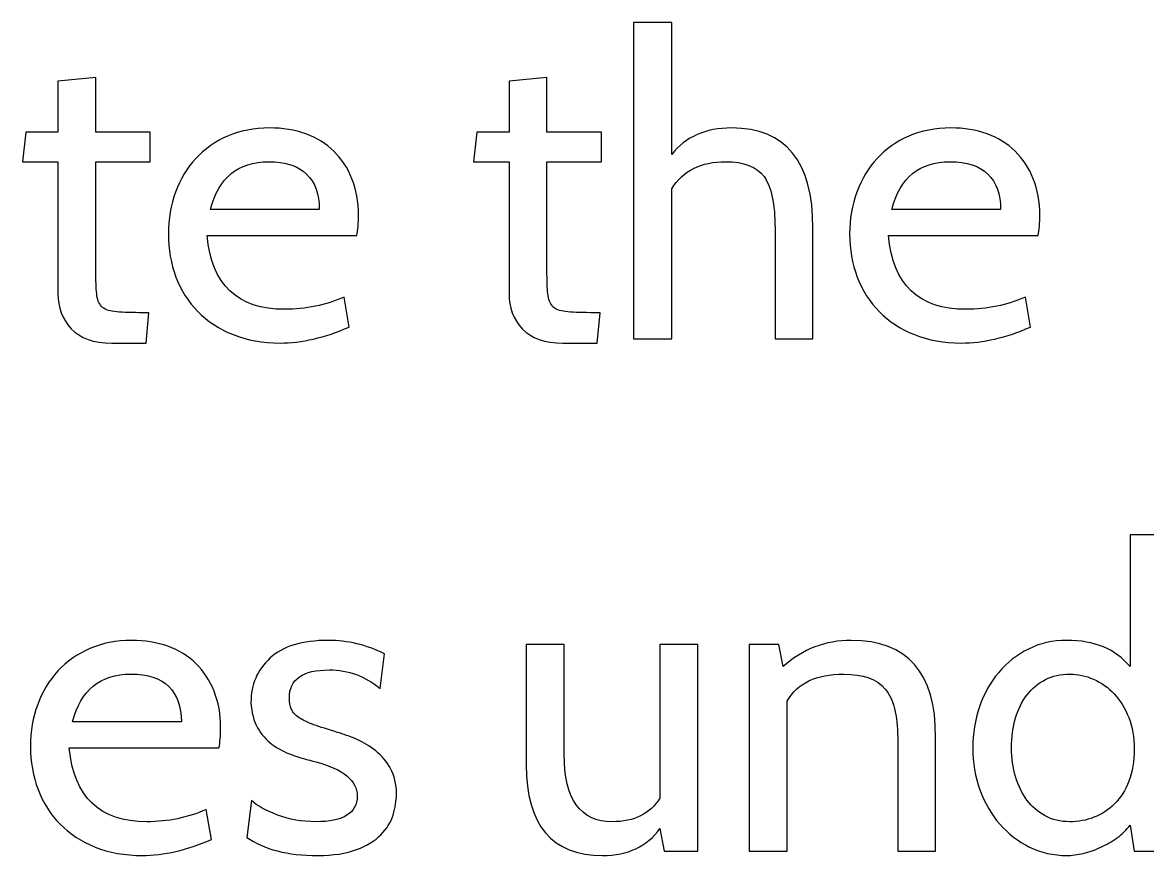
# Model space of a CAD drawing. Header units: centimetres. Extents: x -24 to 24.1, y -20.7 to 0.5.
# Drawn here: x 11.134 to 13.393, y -6.704 to -5.032 of the extents above; entities that cross this region are included whole.
import ezdxf

# ---------------------------------------------------------------- set-up
doc = ezdxf.new("R2010")
doc.units = ezdxf.units.CM
doc.header["$MEASUREMENT"] = 0
doc.layers.add('Layer 1', color=7, linetype='Continuous')

msp = doc.modelspace()

# ---------------------------------------------------------------- linework, layer by layer
at = {"layer": 'Layer 1', "color": 250}
for points, knots in [([(12.72141, -5.66718), (12.72141, -5.66718), (12.64521, -5.66718), (12.64521, -5.66718), (12.64521, -5.66718), (12.64521, -5.66718), (12.64521, -5.44535), (12.64521, -5.44535), (12.64521, -5.44535), (12.64521, -5.39625), (12.63787, -5.36167), (12.6232, -5.34164), (12.6232, -5.34164), (12.60852, -5.3216), (12.58284, -5.31158), (12.54615, -5.31158), (12.54615, -5.31158), (12.49648, -5.31158), (12.46036, -5.32964), (12.43778, -5.36577), (12.43778, -5.36577), (12.43778, -5.36577), (12.43778, -5.66718), (12.43778, -5.66718), (12.43778, -5.66718), (12.43778, -5.66718), (12.36073, -5.66718), (12.36073, -5.66718), (12.36073, -5.66718), (12.36073, -5.66718), (12.36073, -5.03218), (12.36073, -5.03218), (12.36073, -5.03218), (12.36073, -5.03218), (12.43778, -5.03218), (12.43778, -5.03218), (12.43778, -5.03218), (12.43778, -5.03218), (12.43778, -5.29719), (12.43778, -5.29719), (12.43778, -5.29719), (12.46544, -5.26163), (12.50551, -5.24384), (12.558, -5.24384), (12.558, -5.24384), (12.66694, -5.24384), (12.72141, -5.31101), (12.72141, -5.44535), (12.72141, -5.44535), (12.72141, -5.44535), (12.72141, -5.66718), (12.72141, -5.66718)], [0, 0, 0, 0, 0.07142857, 0.07142857, 0.07142857, 0.07142857, 0.14285714, 0.14285714, 0.14285714, 0.14285714, 0.21428571, 0.21428571, 0.21428571, 0.21428571, 0.28571429, 0.28571429, 0.28571429, 0.28571429, 0.35714286, 0.35714286, 0.35714286, 0.35714286, 0.42857143, 0.42857143, 0.42857143, 0.42857143, 0.5, 0.5, 0.5, 0.5, 0.57142857, 0.57142857, 0.57142857, 0.57142857, 0.64285714, 0.64285714, 0.64285714, 0.64285714, 0.71428571, 0.71428571, 0.71428571, 0.71428571, 0.78571429, 0.78571429, 0.78571429, 0.78571429, 0.85714286, 0.85714286, 0.85714286, 0.85714286, 1, 1, 1, 1]), ([(11.3879, -5.61469), (11.3879, -5.61469), (11.38197, -5.67565), (11.38197, -5.67565), (11.38197, -5.67565), (11.38197, -5.67565), (11.31339, -5.67565), (11.31339, -5.67565), (11.31339, -5.67565), (11.27671, -5.67565), (11.24947, -5.66605), (11.23169, -5.64686), (11.23169, -5.64686), (11.21391, -5.62767), (11.20502, -5.60424), (11.20502, -5.57659), (11.20502, -5.57659), (11.20502, -5.57659), (11.20502, -5.31158), (11.20502, -5.31158), (11.20502, -5.31158), (11.20502, -5.31158), (11.1339, -5.31158), (11.1339, -5.31158), (11.1339, -5.31158), (11.1339, -5.31158), (11.14067, -5.25231), (11.14067, -5.25231), (11.14067, -5.25231), (11.14067, -5.25231), (11.20502, -5.25231), (11.20502, -5.25231), (11.20502, -5.25231), (11.20502, -5.25231), (11.20502, -5.14986), (11.20502, -5.14986), (11.20502, -5.14986), (11.20502, -5.14986), (11.28122, -5.14224), (11.28122, -5.14224), (11.28122, -5.14224), (11.28122, -5.14224), (11.28122, -5.25231), (11.28122, -5.25231), (11.28122, -5.25231), (11.28122, -5.25231), (11.39044, -5.25231), (11.39044, -5.25231), (11.39044, -5.25231), (11.39044, -5.25231), (11.39044, -5.31158), (11.39044, -5.31158), (11.39044, -5.31158), (11.39044, -5.31158), (11.28122, -5.31158), (11.28122, -5.31158), (11.28122, -5.31158), (11.28122, -5.31158), (11.28122, -5.53002), (11.28122, -5.53002), (11.28122, -5.53002), (11.28122, -5.54978), (11.28179, -5.5653), (11.28291, -5.57659), (11.28291, -5.57659), (11.28404, -5.58788), (11.28729, -5.59634), (11.29265, -5.60199), (11.29265, -5.60199), (11.29801, -5.60763), (11.30662, -5.61116), (11.31847, -5.61257), (11.31847, -5.61257), (11.33033, -5.61398), (11.34698, -5.61469), (11.36843, -5.61469), (11.36843, -5.61469), (11.36843, -5.61469), (11.3879, -5.61469), (11.3879, -5.61469)], [0, 0, 0, 0, 0.04761905, 0.04761905, 0.04761905, 0.04761905, 0.0952381, 0.0952381, 0.0952381, 0.0952381, 0.14285714, 0.14285714, 0.14285714, 0.14285714, 0.19047619, 0.19047619, 0.19047619, 0.19047619, 0.23809524, 0.23809524, 0.23809524, 0.23809524, 0.28571429, 0.28571429, 0.28571429, 0.28571429, 0.33333333, 0.33333333, 0.33333333, 0.33333333, 0.38095238, 0.38095238, 0.38095238, 0.38095238, 0.42857143, 0.42857143, 0.42857143, 0.42857143, 0.47619048, 0.47619048, 0.47619048, 0.47619048, 0.52380952, 0.52380952, 0.52380952, 0.52380952, 0.57142857, 0.57142857, 0.57142857, 0.57142857, 0.61904762, 0.61904762, 0.61904762, 0.61904762, 0.66666667, 0.66666667, 0.66666667, 0.66666667, 0.71428571, 0.71428571, 0.71428571, 0.71428571, 0.76190476, 0.76190476, 0.76190476, 0.76190476, 0.80952381, 0.80952381, 0.80952381, 0.80952381, 0.85714286, 0.85714286, 0.85714286, 0.85714286, 0.9047619, 0.9047619, 0.9047619, 0.9047619, 1, 1, 1, 1]), ([(12.29384, -5.61469), (12.29384, -5.61469), (12.28791, -5.67565), (12.28791, -5.67565), (12.28791, -5.67565), (12.28791, -5.67565), (12.21933, -5.67565), (12.21933, -5.67565), (12.21933, -5.67565), (12.18265, -5.67565), (12.15541, -5.66605), (12.13763, -5.64686), (12.13763, -5.64686), (12.11985, -5.62767), (12.11096, -5.60424), (12.11096, -5.57659), (12.11096, -5.57659), (12.11096, -5.57659), (12.11096, -5.31158), (12.11096, -5.31158), (12.11096, -5.31158), (12.11096, -5.31158), (12.03984, -5.31158), (12.03984, -5.31158), (12.03984, -5.31158), (12.03984, -5.31158), (12.04661, -5.25231), (12.04661, -5.25231), (12.04661, -5.25231), (12.04661, -5.25231), (12.11096, -5.25231), (12.11096, -5.25231), (12.11096, -5.25231), (12.11096, -5.25231), (12.11096, -5.14986), (12.11096, -5.14986), (12.11096, -5.14986), (12.11096, -5.14986), (12.18716, -5.14224), (12.18716, -5.14224), (12.18716, -5.14224), (12.18716, -5.14224), (12.18716, -5.25231), (12.18716, -5.25231), (12.18716, -5.25231), (12.18716, -5.25231), (12.29638, -5.25231), (12.29638, -5.25231), (12.29638, -5.25231), (12.29638, -5.25231), (12.29638, -5.31158), (12.29638, -5.31158), (12.29638, -5.31158), (12.29638, -5.31158), (12.18716, -5.31158), (12.18716, -5.31158), (12.18716, -5.31158), (12.18716, -5.31158), (12.18716, -5.53002), (12.18716, -5.53002), (12.18716, -5.53002), (12.18716, -5.54978), (12.18773, -5.5653), (12.18885, -5.57659), (12.18885, -5.57659), (12.18998, -5.58788), (12.19323, -5.59634), (12.19859, -5.60199), (12.19859, -5.60199), (12.20395, -5.60763), (12.21256, -5.61116), (12.22441, -5.61257), (12.22441, -5.61257), (12.23627, -5.61398), (12.25292, -5.61469), (12.27437, -5.61469), (12.27437, -5.61469), (12.27437, -5.61469), (12.29384, -5.61469), (12.29384, -5.61469)], [0, 0, 0, 0, 0.04761905, 0.04761905, 0.04761905, 0.04761905, 0.0952381, 0.0952381, 0.0952381, 0.0952381, 0.14285714, 0.14285714, 0.14285714, 0.14285714, 0.19047619, 0.19047619, 0.19047619, 0.19047619, 0.23809524, 0.23809524, 0.23809524, 0.23809524, 0.28571429, 0.28571429, 0.28571429, 0.28571429, 0.33333333, 0.33333333, 0.33333333, 0.33333333, 0.38095238, 0.38095238, 0.38095238, 0.38095238, 0.42857143, 0.42857143, 0.42857143, 0.42857143, 0.47619048, 0.47619048, 0.47619048, 0.47619048, 0.52380952, 0.52380952, 0.52380952, 0.52380952, 0.57142857, 0.57142857, 0.57142857, 0.57142857, 0.61904762, 0.61904762, 0.61904762, 0.61904762, 0.66666667, 0.66666667, 0.66666667, 0.66666667, 0.71428571, 0.71428571, 0.71428571, 0.71428571, 0.76190476, 0.76190476, 0.76190476, 0.76190476, 0.80952381, 0.80952381, 0.80952381, 0.80952381, 0.85714286, 0.85714286, 0.85714286, 0.85714286, 0.9047619, 0.9047619, 0.9047619, 0.9047619, 1, 1, 1, 1]), ([(11.80531, -5.45975), (11.80531, -5.45975), (11.50474, -5.45975), (11.50474, -5.45975), (11.50474, -5.45975), (11.51377, -5.55852), (11.5657, -5.60791), (11.66053, -5.60791), (11.66053, -5.60791), (11.70286, -5.60791), (11.74265, -5.59973), (11.77991, -5.58336), (11.77991, -5.58336), (11.77991, -5.58336), (11.79007, -5.64347), (11.79007, -5.64347), (11.79007, -5.64347), (11.74096, -5.66492), (11.69468, -5.67565), (11.65121, -5.67565), (11.65121, -5.67565), (11.61622, -5.67565), (11.58475, -5.67), (11.55681, -5.65871), (11.55681, -5.65871), (11.52887, -5.64742), (11.5053, -5.63204), (11.48611, -5.61257), (11.48611, -5.61257), (11.46692, -5.5931), (11.45225, -5.56995), (11.44209, -5.54314), (11.44209, -5.54314), (11.43193, -5.51633), (11.42685, -5.4874), (11.42685, -5.45636), (11.42685, -5.45636), (11.42685, -5.42644), (11.43164, -5.3985), (11.44124, -5.37254), (11.44124, -5.37254), (11.45084, -5.34657), (11.46438, -5.32414), (11.48188, -5.30523), (11.48188, -5.30523), (11.49938, -5.28632), (11.52069, -5.27136), (11.5458, -5.26036), (11.5458, -5.26036), (11.57092, -5.24935), (11.599, -5.24384), (11.63005, -5.24384), (11.63005, -5.24384), (11.65658, -5.24384), (11.68085, -5.2478), (11.70286, -5.2557), (11.70286, -5.2557), (11.72487, -5.2636), (11.74364, -5.27517), (11.75916, -5.29041), (11.75916, -5.29041), (11.77469, -5.30565), (11.78682, -5.32414), (11.79557, -5.34587), (11.79557, -5.34587), (11.80432, -5.3676), (11.80869, -5.39201), (11.80869, -5.41911), (11.80869, -5.41911), (11.80869, -5.43491), (11.80757, -5.44846), (11.80531, -5.45975)], [0, 0, 0, 0, 0.05263158, 0.05263158, 0.05263158, 0.05263158, 0.10526316, 0.10526316, 0.10526316, 0.10526316, 0.15789474, 0.15789474, 0.15789474, 0.15789474, 0.21052632, 0.21052632, 0.21052632, 0.21052632, 0.26315789, 0.26315789, 0.26315789, 0.26315789, 0.31578947, 0.31578947, 0.31578947, 0.31578947, 0.36842105, 0.36842105, 0.36842105, 0.36842105, 0.42105263, 0.42105263, 0.42105263, 0.42105263, 0.47368421, 0.47368421, 0.47368421, 0.47368421, 0.52631579, 0.52631579, 0.52631579, 0.52631579, 0.57894737, 0.57894737, 0.57894737, 0.57894737, 0.63157895, 0.63157895, 0.63157895, 0.63157895, 0.68421053, 0.68421053, 0.68421053, 0.68421053, 0.73684211, 0.73684211, 0.73684211, 0.73684211, 0.78947368, 0.78947368, 0.78947368, 0.78947368, 0.84210526, 0.84210526, 0.84210526, 0.84210526, 0.89473684, 0.89473684, 0.89473684, 0.89473684, 1, 1, 1, 1]), ([(13.17354, -5.45975), (13.17354, -5.45975), (12.87297, -5.45975), (12.87297, -5.45975), (12.87297, -5.45975), (12.882, -5.55852), (12.93393, -5.60791), (13.02876, -5.60791), (13.02876, -5.60791), (13.07109, -5.60791), (13.11088, -5.59973), (13.14814, -5.58336), (13.14814, -5.58336), (13.14814, -5.58336), (13.1583, -5.64347), (13.1583, -5.64347), (13.1583, -5.64347), (13.10919, -5.66492), (13.06291, -5.67565), (13.01944, -5.67565), (13.01944, -5.67565), (12.98445, -5.67565), (12.95298, -5.67), (12.92504, -5.65871), (12.92504, -5.65871), (12.8971, -5.64742), (12.87353, -5.63204), (12.85434, -5.61257), (12.85434, -5.61257), (12.83515, -5.5931), (12.82048, -5.56995), (12.81032, -5.54314), (12.81032, -5.54314), (12.80016, -5.51633), (12.79508, -5.4874), (12.79508, -5.45636), (12.79508, -5.45636), (12.79508, -5.42644), (12.79987, -5.3985), (12.80947, -5.37254), (12.80947, -5.37254), (12.81907, -5.34657), (12.83261, -5.32414), (12.85011, -5.30523), (12.85011, -5.30523), (12.86761, -5.28632), (12.88892, -5.27136), (12.91403, -5.26036), (12.91403, -5.26036), (12.93915, -5.24935), (12.96723, -5.24384), (12.99828, -5.24384), (12.99828, -5.24384), (13.02481, -5.24384), (13.04908, -5.2478), (13.07109, -5.2557), (13.07109, -5.2557), (13.0931, -5.2636), (13.11187, -5.27517), (13.12739, -5.29041), (13.12739, -5.29041), (13.14292, -5.30565), (13.15505, -5.32414), (13.1638, -5.34587), (13.1638, -5.34587), (13.17255, -5.3676), (13.17692, -5.39201), (13.17692, -5.41911), (13.17692, -5.41911), (13.17692, -5.43491), (13.1758, -5.44846), (13.17354, -5.45975)], [0, 0, 0, 0, 0.05263158, 0.05263158, 0.05263158, 0.05263158, 0.10526316, 0.10526316, 0.10526316, 0.10526316, 0.15789474, 0.15789474, 0.15789474, 0.15789474, 0.21052632, 0.21052632, 0.21052632, 0.21052632, 0.26315789, 0.26315789, 0.26315789, 0.26315789, 0.31578947, 0.31578947, 0.31578947, 0.31578947, 0.36842105, 0.36842105, 0.36842105, 0.36842105, 0.42105263, 0.42105263, 0.42105263, 0.42105263, 0.47368421, 0.47368421, 0.47368421, 0.47368421, 0.52631579, 0.52631579, 0.52631579, 0.52631579, 0.57894737, 0.57894737, 0.57894737, 0.57894737, 0.63157895, 0.63157895, 0.63157895, 0.63157895, 0.68421053, 0.68421053, 0.68421053, 0.68421053, 0.73684211, 0.73684211, 0.73684211, 0.73684211, 0.78947368, 0.78947368, 0.78947368, 0.78947368, 0.84210526, 0.84210526, 0.84210526, 0.84210526, 0.89473684, 0.89473684, 0.89473684, 0.89473684, 1, 1, 1, 1]), ([(11.62835, -5.31158), (11.56683, -5.31158), (11.52788, -5.34347), (11.51151, -5.40725), (11.51151, -5.40725), (11.51151, -5.40725), (11.72995, -5.40725), (11.72995, -5.40725), (11.72995, -5.40725), (11.72995, -5.37677), (11.72149, -5.35321), (11.70455, -5.33656), (11.70455, -5.33656), (11.68762, -5.3199), (11.66222, -5.31158), (11.62835, -5.31158)], [0, 0, 0, 0, 0.2, 0.2, 0.2, 0.2, 0.4, 0.4, 0.4, 0.4, 0.6, 0.6, 0.6, 0.6, 1, 1, 1, 1]), ([(12.99658, -5.31158), (12.93506, -5.31158), (12.89611, -5.34347), (12.87974, -5.40725), (12.87974, -5.40725), (12.87974, -5.40725), (13.09818, -5.40725), (13.09818, -5.40725), (13.09818, -5.40725), (13.09818, -5.37677), (13.08972, -5.35321), (13.07278, -5.33656), (13.07278, -5.33656), (13.05585, -5.3199), (13.03045, -5.31158), (12.99658, -5.31158)], [0, 0, 0, 0, 0.2, 0.2, 0.2, 0.2, 0.4, 0.4, 0.4, 0.4, 0.6, 0.6, 0.6, 0.6, 1, 1, 1, 1]), ([(13.4343, -6.69589), (13.4343, -6.69589), (13.36657, -6.69589), (13.36657, -6.69589), (13.36657, -6.69589), (13.36657, -6.69589), (13.3581, -6.6434), (13.3581, -6.6434), (13.3581, -6.6434), (13.35133, -6.65299), (13.34272, -6.66146), (13.33228, -6.6688), (13.33228, -6.6688), (13.32184, -6.67613), (13.31083, -6.68248), (13.29926, -6.68785), (13.29926, -6.68785), (13.28769, -6.69321), (13.27597, -6.6973), (13.26412, -6.70012), (13.26412, -6.70012), (13.25227, -6.70295), (13.24126, -6.70436), (13.2311, -6.70436), (13.2311, -6.70436), (13.20457, -6.70436), (13.17974, -6.69871), (13.15659, -6.68742), (13.15659, -6.68742), (13.13345, -6.67613), (13.11341, -6.66075), (13.09648, -6.64128), (13.09648, -6.64128), (13.07955, -6.62181), (13.06628, -6.59895), (13.05669, -6.5727), (13.05669, -6.5727), (13.04709, -6.54645), (13.04229, -6.51837), (13.04229, -6.48846), (13.04229, -6.48846), (13.04229, -6.45967), (13.04681, -6.43215), (13.05584, -6.40591), (13.05584, -6.40591), (13.06487, -6.37966), (13.07771, -6.35666), (13.09436, -6.3369), (13.09436, -6.3369), (13.11101, -6.31715), (13.13091, -6.30148), (13.15405, -6.28991), (13.15405, -6.28991), (13.1772, -6.27834), (13.20288, -6.27255), (13.2311, -6.27255), (13.2311, -6.27255), (13.28698, -6.27255), (13.32931, -6.29005), (13.3581, -6.32505), (13.3581, -6.32505), (13.3581, -6.32505), (13.3581, -6.06089), (13.3581, -6.06089), (13.3581, -6.06089), (13.3581, -6.06089), (13.4343, -6.06089), (13.4343, -6.06089), (13.4343, -6.06089), (13.4343, -6.06089), (13.4343, -6.69589), (13.4343, -6.69589)], [0, 0, 0, 0, 0.05263158, 0.05263158, 0.05263158, 0.05263158, 0.10526316, 0.10526316, 0.10526316, 0.10526316, 0.15789474, 0.15789474, 0.15789474, 0.15789474, 0.21052632, 0.21052632, 0.21052632, 0.21052632, 0.26315789, 0.26315789, 0.26315789, 0.26315789, 0.31578947, 0.31578947, 0.31578947, 0.31578947, 0.36842105, 0.36842105, 0.36842105, 0.36842105, 0.42105263, 0.42105263, 0.42105263, 0.42105263, 0.47368421, 0.47368421, 0.47368421, 0.47368421, 0.52631579, 0.52631579, 0.52631579, 0.52631579, 0.57894737, 0.57894737, 0.57894737, 0.57894737, 0.63157895, 0.63157895, 0.63157895, 0.63157895, 0.68421053, 0.68421053, 0.68421053, 0.68421053, 0.73684211, 0.73684211, 0.73684211, 0.73684211, 0.78947368, 0.78947368, 0.78947368, 0.78947368, 0.84210526, 0.84210526, 0.84210526, 0.84210526, 0.89473684, 0.89473684, 0.89473684, 0.89473684, 1, 1, 1, 1]), ([(11.52844, -6.48846), (11.52844, -6.48846), (11.22787, -6.48846), (11.22787, -6.48846), (11.22787, -6.48846), (11.2369, -6.58723), (11.28883, -6.63662), (11.38366, -6.63662), (11.38366, -6.63662), (11.42599, -6.63662), (11.46578, -6.62844), (11.50304, -6.61207), (11.50304, -6.61207), (11.50304, -6.61207), (11.5132, -6.67218), (11.5132, -6.67218), (11.5132, -6.67218), (11.46409, -6.69363), (11.41781, -6.70436), (11.37434, -6.70436), (11.37434, -6.70436), (11.33935, -6.70436), (11.30788, -6.69871), (11.27994, -6.68742), (11.27994, -6.68742), (11.252, -6.67613), (11.22843, -6.66075), (11.20924, -6.64128), (11.20924, -6.64128), (11.19005, -6.62181), (11.17538, -6.59866), (11.16522, -6.57185), (11.16522, -6.57185), (11.15506, -6.54504), (11.14998, -6.51611), (11.14998, -6.48507), (11.14998, -6.48507), (11.14998, -6.45515), (11.15477, -6.42721), (11.16437, -6.40125), (11.16437, -6.40125), (11.17397, -6.37528), (11.18751, -6.35285), (11.20501, -6.33394), (11.20501, -6.33394), (11.22251, -6.31503), (11.24382, -6.30007), (11.26893, -6.28907), (11.26893, -6.28907), (11.29405, -6.27806), (11.32213, -6.27255), (11.35318, -6.27255), (11.35318, -6.27255), (11.37971, -6.27255), (11.40398, -6.27651), (11.42599, -6.28441), (11.42599, -6.28441), (11.448, -6.29231), (11.46677, -6.30388), (11.48229, -6.31912), (11.48229, -6.31912), (11.49782, -6.33436), (11.50995, -6.35285), (11.5187, -6.37458), (11.5187, -6.37458), (11.52745, -6.39631), (11.53182, -6.42072), (11.53182, -6.44782), (11.53182, -6.44782), (11.53182, -6.46362), (11.5307, -6.47717), (11.52844, -6.48846)], [0, 0, 0, 0, 0.05263158, 0.05263158, 0.05263158, 0.05263158, 0.10526316, 0.10526316, 0.10526316, 0.10526316, 0.15789474, 0.15789474, 0.15789474, 0.15789474, 0.21052632, 0.21052632, 0.21052632, 0.21052632, 0.26315789, 0.26315789, 0.26315789, 0.26315789, 0.31578947, 0.31578947, 0.31578947, 0.31578947, 0.36842105, 0.36842105, 0.36842105, 0.36842105, 0.42105263, 0.42105263, 0.42105263, 0.42105263, 0.47368421, 0.47368421, 0.47368421, 0.47368421, 0.52631579, 0.52631579, 0.52631579, 0.52631579, 0.57894737, 0.57894737, 0.57894737, 0.57894737, 0.63157895, 0.63157895, 0.63157895, 0.63157895, 0.68421053, 0.68421053, 0.68421053, 0.68421053, 0.73684211, 0.73684211, 0.73684211, 0.73684211, 0.78947368, 0.78947368, 0.78947368, 0.78947368, 0.84210526, 0.84210526, 0.84210526, 0.84210526, 0.89473684, 0.89473684, 0.89473684, 0.89473684, 1, 1, 1, 1]), ([(11.72656, -6.70436), (11.66617, -6.70436), (11.61875, -6.69222), (11.58432, -6.66795), (11.58432, -6.66795), (11.58432, -6.66795), (11.59364, -6.59429), (11.59364, -6.59429), (11.59364, -6.59429), (11.60493, -6.60445), (11.62228, -6.61405), (11.64571, -6.62308), (11.64571, -6.62308), (11.66913, -6.63211), (11.69495, -6.63662), (11.72318, -6.63662), (11.72318, -6.63662), (11.77849, -6.63662), (11.80615, -6.61941), (11.80615, -6.58498), (11.80615, -6.58498), (11.80615, -6.55393), (11.77849, -6.53107), (11.72318, -6.5164), (11.72318, -6.5164), (11.70624, -6.51244), (11.6903, -6.50779), (11.67534, -6.50243), (11.67534, -6.50243), (11.66038, -6.49706), (11.64698, -6.49001), (11.63512, -6.48126), (11.63512, -6.48126), (11.62327, -6.47251), (11.61353, -6.46136), (11.60591, -6.44782), (11.60591, -6.44782), (11.59829, -6.43427), (11.59392, -6.41734), (11.59279, -6.39702), (11.59279, -6.39702), (11.59279, -6.36146), (11.60549, -6.33182), (11.63089, -6.30812), (11.63089, -6.30812), (11.65629, -6.28441), (11.69552, -6.27255), (11.74858, -6.27255), (11.74858, -6.27255), (11.7864, -6.27255), (11.82393, -6.28159), (11.86118, -6.29965), (11.86118, -6.29965), (11.86118, -6.29965), (11.85187, -6.36908), (11.85187, -6.36908), (11.85187, -6.36908), (11.82252, -6.34424), (11.78865, -6.33182), (11.75027, -6.33182), (11.75027, -6.33182), (11.69665, -6.33182), (11.66984, -6.35059), (11.66984, -6.38813), (11.66984, -6.38813), (11.66984, -6.39716), (11.67125, -6.40492), (11.67407, -6.41113), (11.67407, -6.41113), (11.67689, -6.41734), (11.68197, -6.42298), (11.68931, -6.42778), (11.68931, -6.42778), (11.69665, -6.43258), (11.70653, -6.43723), (11.71894, -6.44189), (11.71894, -6.44189), (11.73136, -6.4464), (11.74717, -6.45148), (11.76636, -6.45713), (11.76636, -6.45713), (11.77821, -6.46052), (11.79105, -6.46517), (11.80488, -6.4711), (11.80488, -6.4711), (11.81871, -6.47703), (11.83155, -6.48479), (11.8434, -6.49438), (11.8434, -6.49438), (11.85526, -6.50398), (11.86514, -6.51583), (11.87304, -6.52994), (11.87304, -6.52994), (11.88094, -6.54405), (11.88489, -6.56099), (11.88489, -6.58074), (11.88489, -6.58074), (11.88489, -6.59429), (11.88263, -6.6084), (11.87812, -6.62308), (11.87812, -6.62308), (11.8736, -6.63775), (11.86542, -6.65102), (11.85356, -6.66287), (11.85356, -6.66287), (11.84171, -6.67472), (11.82548, -6.6846), (11.80488, -6.6925), (11.80488, -6.6925), (11.78428, -6.70041), (11.75817, -6.70436), (11.72656, -6.70436)], [0, 0, 0, 0, 0.03448276, 0.03448276, 0.03448276, 0.03448276, 0.06896552, 0.06896552, 0.06896552, 0.06896552, 0.10344828, 0.10344828, 0.10344828, 0.10344828, 0.13793103, 0.13793103, 0.13793103, 0.13793103, 0.17241379, 0.17241379, 0.17241379, 0.17241379, 0.20689655, 0.20689655, 0.20689655, 0.20689655, 0.24137931, 0.24137931, 0.24137931, 0.24137931, 0.27586207, 0.27586207, 0.27586207, 0.27586207, 0.31034483, 0.31034483, 0.31034483, 0.31034483, 0.34482759, 0.34482759, 0.34482759, 0.34482759, 0.37931034, 0.37931034, 0.37931034, 0.37931034, 0.4137931, 0.4137931, 0.4137931, 0.4137931, 0.44827586, 0.44827586, 0.44827586, 0.44827586, 0.48275862, 0.48275862, 0.48275862, 0.48275862, 0.51724138, 0.51724138, 0.51724138, 0.51724138, 0.55172414, 0.55172414, 0.55172414, 0.55172414, 0.5862069, 0.5862069, 0.5862069, 0.5862069, 0.62068966, 0.62068966, 0.62068966, 0.62068966, 0.65517241, 0.65517241, 0.65517241, 0.65517241, 0.68965517, 0.68965517, 0.68965517, 0.68965517, 0.72413793, 0.72413793, 0.72413793, 0.72413793, 0.75862069, 0.75862069, 0.75862069, 0.75862069, 0.79310345, 0.79310345, 0.79310345, 0.79310345, 0.82758621, 0.82758621, 0.82758621, 0.82758621, 0.86206897, 0.86206897, 0.86206897, 0.86206897, 0.89655172, 0.89655172, 0.89655172, 0.89655172, 0.93103448, 0.93103448, 0.93103448, 0.93103448, 1, 1, 1, 1]), ([(12.96779, -6.69589), (12.96779, -6.69589), (12.89158, -6.69589), (12.89158, -6.69589), (12.89158, -6.69589), (12.89158, -6.69589), (12.89158, -6.46729), (12.89158, -6.46729), (12.89158, -6.46729), (12.89158, -6.4227), (12.88326, -6.39038), (12.86661, -6.37035), (12.86661, -6.37035), (12.84996, -6.35031), (12.82216, -6.34029), (12.78321, -6.34029), (12.78321, -6.34029), (12.7279, -6.34029), (12.69008, -6.35835), (12.66976, -6.39448), (12.66976, -6.39448), (12.66976, -6.39448), (12.66976, -6.69589), (12.66976, -6.69589), (12.66976, -6.69589), (12.66976, -6.69589), (12.59356, -6.69589), (12.59356, -6.69589), (12.59356, -6.69589), (12.59356, -6.69589), (12.59356, -6.28102), (12.59356, -6.28102), (12.59356, -6.28102), (12.59356, -6.28102), (12.65282, -6.28102), (12.65282, -6.28102), (12.65282, -6.28102), (12.65282, -6.28102), (12.66129, -6.32505), (12.66129, -6.32505), (12.66129, -6.32505), (12.7008, -6.29005), (12.74652, -6.27255), (12.79845, -6.27255), (12.79845, -6.27255), (12.91134, -6.27255), (12.96779, -6.33747), (12.96779, -6.46729), (12.96779, -6.46729), (12.96779, -6.46729), (12.96779, -6.69589), (12.96779, -6.69589)], [0, 0, 0, 0, 0.07142857, 0.07142857, 0.07142857, 0.07142857, 0.14285714, 0.14285714, 0.14285714, 0.14285714, 0.21428571, 0.21428571, 0.21428571, 0.21428571, 0.28571429, 0.28571429, 0.28571429, 0.28571429, 0.35714286, 0.35714286, 0.35714286, 0.35714286, 0.42857143, 0.42857143, 0.42857143, 0.42857143, 0.5, 0.5, 0.5, 0.5, 0.57142857, 0.57142857, 0.57142857, 0.57142857, 0.64285714, 0.64285714, 0.64285714, 0.64285714, 0.71428571, 0.71428571, 0.71428571, 0.71428571, 0.78571429, 0.78571429, 0.78571429, 0.78571429, 0.85714286, 0.85714286, 0.85714286, 0.85714286, 1, 1, 1, 1]), ([(12.49026, -6.69589), (12.49026, -6.69589), (12.42252, -6.69589), (12.42252, -6.69589), (12.42252, -6.69589), (12.42252, -6.69589), (12.41406, -6.65017), (12.41406, -6.65017), (12.41406, -6.65017), (12.38809, -6.68629), (12.34971, -6.70436), (12.29891, -6.70436), (12.29891, -6.70436), (12.19675, -6.70436), (12.14566, -6.64368), (12.14566, -6.52232), (12.14566, -6.52232), (12.14566, -6.52232), (12.14566, -6.28102), (12.14566, -6.28102), (12.14566, -6.28102), (12.14566, -6.28102), (12.22186, -6.28102), (12.22186, -6.28102), (12.22186, -6.28102), (12.22186, -6.28102), (12.22186, -6.50116), (12.22186, -6.50116), (12.22186, -6.50116), (12.22186, -6.59147), (12.25404, -6.63662), (12.31838, -6.63662), (12.31838, -6.63662), (12.36241, -6.63662), (12.3943, -6.62082), (12.41406, -6.58921), (12.41406, -6.58921), (12.41406, -6.58921), (12.41406, -6.28102), (12.41406, -6.28102), (12.41406, -6.28102), (12.41406, -6.28102), (12.49026, -6.28102), (12.49026, -6.28102), (12.49026, -6.28102), (12.49026, -6.28102), (12.49026, -6.69589), (12.49026, -6.69589)], [0, 0, 0, 0, 0.07692308, 0.07692308, 0.07692308, 0.07692308, 0.15384615, 0.15384615, 0.15384615, 0.15384615, 0.23076923, 0.23076923, 0.23076923, 0.23076923, 0.30769231, 0.30769231, 0.30769231, 0.30769231, 0.38461538, 0.38461538, 0.38461538, 0.38461538, 0.46153846, 0.46153846, 0.46153846, 0.46153846, 0.53846154, 0.53846154, 0.53846154, 0.53846154, 0.61538462, 0.61538462, 0.61538462, 0.61538462, 0.69230769, 0.69230769, 0.69230769, 0.69230769, 0.76923077, 0.76923077, 0.76923077, 0.76923077, 0.84615385, 0.84615385, 0.84615385, 0.84615385, 1, 1, 1, 1]), ([(11.35148, -6.34029), (11.28996, -6.34029), (11.25101, -6.37218), (11.23464, -6.43596), (11.23464, -6.43596), (11.23464, -6.43596), (11.45308, -6.43596), (11.45308, -6.43596), (11.45308, -6.43596), (11.45308, -6.40548), (11.44462, -6.38192), (11.42768, -6.36527), (11.42768, -6.36527), (11.41075, -6.34861), (11.38535, -6.34029), (11.35148, -6.34029)], [0, 0, 0, 0, 0.2, 0.2, 0.2, 0.2, 0.4, 0.4, 0.4, 0.4, 0.6, 0.6, 0.6, 0.6, 1, 1, 1, 1]), ([(13.23703, -6.34029), (13.21897, -6.34029), (13.20274, -6.34396), (13.18834, -6.3513), (13.18834, -6.3513), (13.17395, -6.35863), (13.16167, -6.36879), (13.15151, -6.38178), (13.15151, -6.38178), (13.14135, -6.39476), (13.13359, -6.41028), (13.12823, -6.42834), (13.12823, -6.42834), (13.12287, -6.4464), (13.12019, -6.46644), (13.12019, -6.48846), (13.12019, -6.48846), (13.12019, -6.50878), (13.12287, -6.52797), (13.12823, -6.54603), (13.12823, -6.54603), (13.13359, -6.56409), (13.14121, -6.57976), (13.15109, -6.59302), (13.15109, -6.59302), (13.16097, -6.60628), (13.1731, -6.61687), (13.1875, -6.62477), (13.1875, -6.62477), (13.20189, -6.63267), (13.2184, -6.63662), (13.23703, -6.63662), (13.23703, -6.63662), (13.25396, -6.63662), (13.27019, -6.63366), (13.28571, -6.62773), (13.28571, -6.62773), (13.30123, -6.62181), (13.31506, -6.61278), (13.3272, -6.60064), (13.3272, -6.60064), (13.33933, -6.5885), (13.34893, -6.57326), (13.35598, -6.55492), (13.35598, -6.55492), (13.36304, -6.53657), (13.36657, -6.51527), (13.36657, -6.491), (13.36657, -6.491), (13.36657, -6.46729), (13.3629, -6.44612), (13.35556, -6.4275), (13.35556, -6.4275), (13.34822, -6.40887), (13.33849, -6.39306), (13.32635, -6.38008), (13.32635, -6.38008), (13.31422, -6.3671), (13.30039, -6.35722), (13.28486, -6.35045), (13.28486, -6.35045), (13.26934, -6.34368), (13.2534, -6.34029), (13.23703, -6.34029)], [0, 0, 0, 0, 0.05882353, 0.05882353, 0.05882353, 0.05882353, 0.11764706, 0.11764706, 0.11764706, 0.11764706, 0.17647059, 0.17647059, 0.17647059, 0.17647059, 0.23529412, 0.23529412, 0.23529412, 0.23529412, 0.29411765, 0.29411765, 0.29411765, 0.29411765, 0.35294118, 0.35294118, 0.35294118, 0.35294118, 0.41176471, 0.41176471, 0.41176471, 0.41176471, 0.47058824, 0.47058824, 0.47058824, 0.47058824, 0.52941176, 0.52941176, 0.52941176, 0.52941176, 0.58823529, 0.58823529, 0.58823529, 0.58823529, 0.64705882, 0.64705882, 0.64705882, 0.64705882, 0.70588235, 0.70588235, 0.70588235, 0.70588235, 0.76470588, 0.76470588, 0.76470588, 0.76470588, 0.82352941, 0.82352941, 0.82352941, 0.82352941, 0.88235294, 0.88235294, 0.88235294, 0.88235294, 1, 1, 1, 1])]:
    msp.add_open_spline(points, degree=3, knots=knots, dxfattribs=at)

doc.saveas('drawing.dxf')
